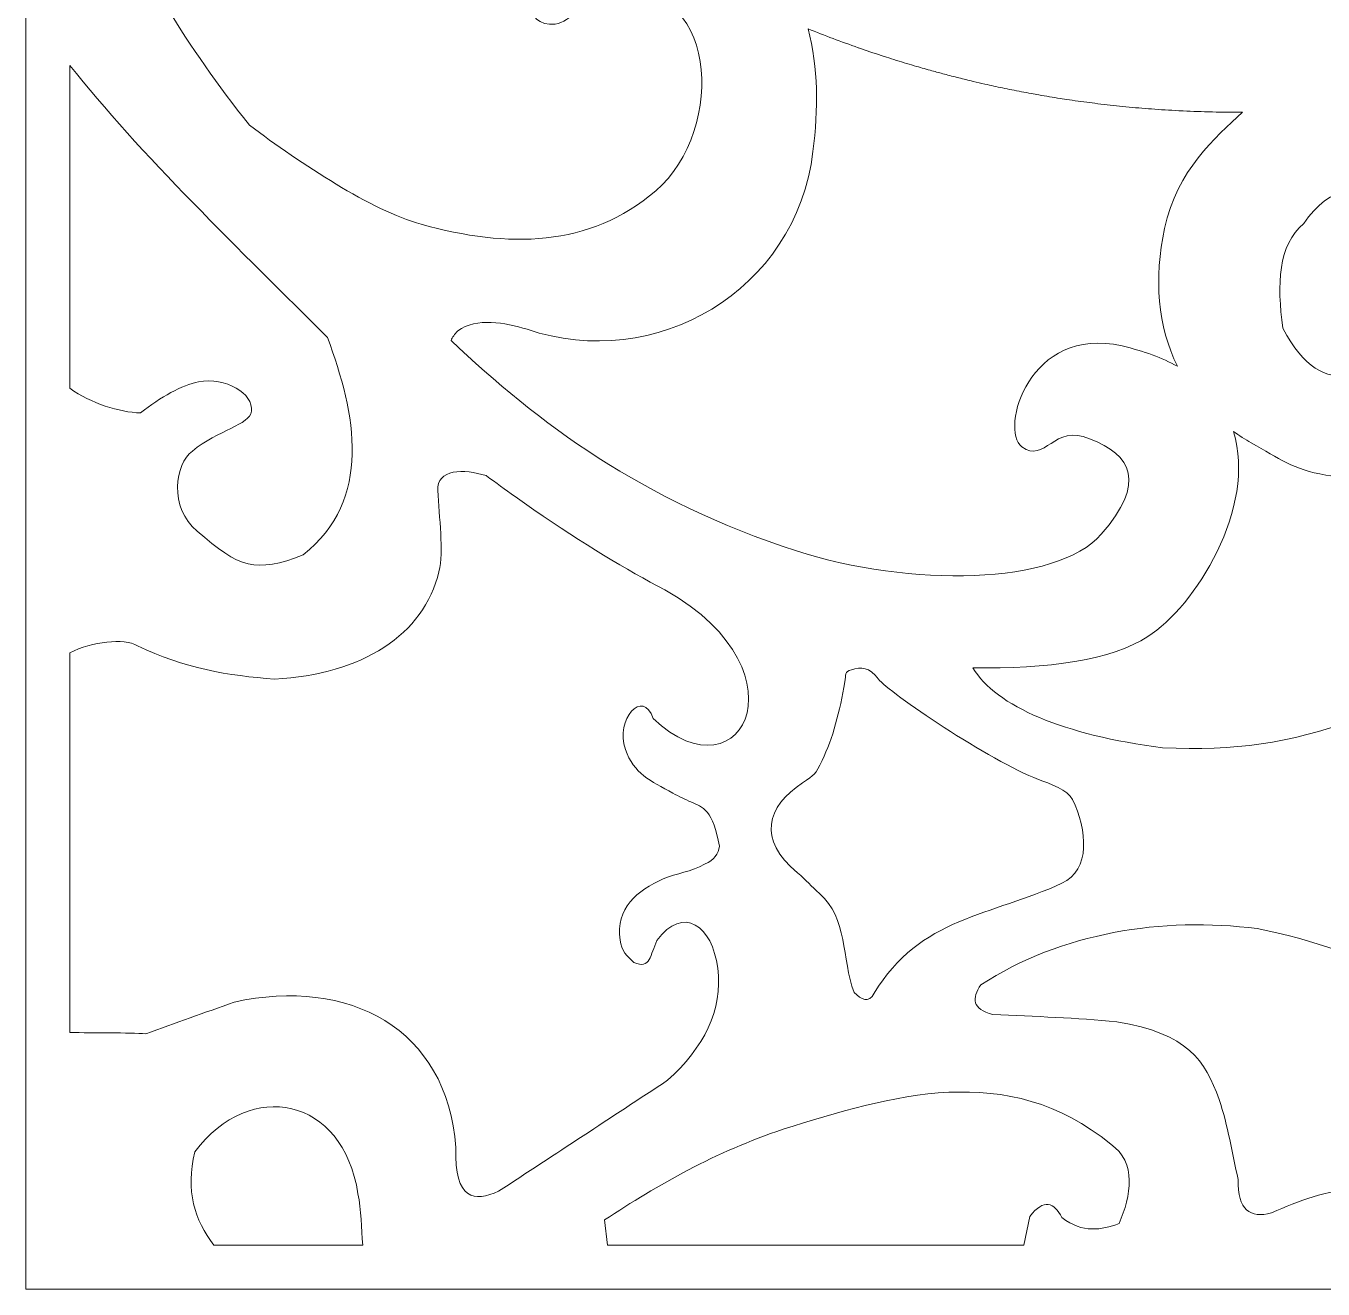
# Model space of a CAD drawing. Header units: centimetres. Extents: x -9.3 to 9.5, y -2.9 to 13.8.
# Drawn here: x -9.318 to -4.659, y -2.944 to 1.594 of the extents above; entities that cross this region are included whole.
import ezdxf

# ---------------------------------------------------------------- set-up
doc = ezdxf.new("R2010")
doc.units = ezdxf.units.CM
doc.header["$MEASUREMENT"] = 0
doc.layers.add('layer 1', color=7, linetype='Continuous')

msp = doc.modelspace()

# ---------------------------------------------------------------- linework, layer by layer
at = {"layer": 'layer 1', "color": 250, "lineweight": 9}
for points, knots in [([(-9.31831, 13.75701), (-9.31831, 13.75701), (-9.1604, 13.75701), (-9.1604, 13.75701), (-9.1604, 13.75701), (-9.1604, 13.75701), (-0.64637, 13.75701), (-0.64637, 13.75701), (-0.64637, 13.75701), (-0.64637, 13.75701), (-0.48846, 13.75701), (-0.48846, 13.75701), (-0.48846, 13.75701), (-0.48846, 13.75701), (-0.48846, 13.59915), (-0.48846, 13.59915), (-0.48846, 13.59915), (-0.48846, 13.59915), (-0.48846, -2.78594), (-0.48846, -2.78594), (-0.48846, -2.78594), (-0.48846, -2.78594), (-0.48846, -2.9438), (-0.48846, -2.9438), (-0.48846, -2.9438), (-0.48846, -2.9438), (-0.64637, -2.9438), (-0.64637, -2.9438), (-0.64637, -2.9438), (-0.64637, -2.9438), (-9.1604, -2.9438), (-9.1604, -2.9438), (-9.1604, -2.9438), (-9.1604, -2.9438), (-9.31831, -2.9438), (-9.31831, -2.9438), (-9.31831, -2.9438), (-9.31831, -2.9438), (-9.31831, -2.78594), (-9.31831, -2.78594), (-9.31831, -2.78594), (-9.31831, -2.78594), (-9.31831, 4.65436), (-9.31831, 4.65436), (-9.31831, 4.65436), (-9.31831, 4.65436), (-9.31831, 6.15887), (-9.31831, 6.15887), (-9.31831, 6.15887), (-9.31831, 6.15887), (-9.31831, 13.59915), (-9.31831, 13.59915), (-9.31831, 13.59915), (-9.31831, 13.59915), (-9.31831, 13.75701), (-9.31831, 13.75701)], [0, 0, 0, 0, 0.0666667, 0.0666667, 0.0666667, 0.0666667, 0.1333333, 0.1333333, 0.1333333, 0.1333333, 0.2, 0.2, 0.2, 0.2, 0.2666667, 0.2666667, 0.2666667, 0.2666667, 0.3333333, 0.3333333, 0.3333333, 0.3333333, 0.4, 0.4, 0.4, 0.4, 0.4666667, 0.4666667, 0.4666667, 0.4666667, 0.5333333, 0.5333333, 0.5333333, 0.5333333, 0.6, 0.6, 0.6, 0.6, 0.6666667, 0.6666667, 0.6666667, 0.6666667, 0.7333333, 0.7333333, 0.7333333, 0.7333333, 0.8, 0.8, 0.8, 0.8, 0.8666667, 0.8666667, 0.8666667, 0.8666667, 1, 1, 1, 1]), ([(-7.92604, 2.54051), (-7.92604, 2.54051), (-7.91667, 2.53099), (-7.91667, 2.53099), (-7.91667, 2.53099), (-7.91667, 2.53099), (-7.90729, 2.52147), (-7.90729, 2.52147), (-7.90729, 2.52147), (-7.88876, 2.50245), (-7.86996, 2.48358), (-7.85085, 2.46491), (-7.85085, 2.46491), (-7.85085, 2.46491), (-7.84123, 2.45556), (-7.84123, 2.45556), (-7.84123, 2.45556), (-7.84123, 2.45556), (-7.83177, 2.44628), (-7.83177, 2.44628), (-7.83177, 2.44628), (-7.81452, 2.42945), (-7.79706, 2.41273), (-7.7792, 2.39621), (-7.7792, 2.39621), (-7.7792, 2.39621), (-7.76171, 2.37995), (-7.76171, 2.37995), (-7.76171, 2.37995), (-7.74518, 2.36465), (-7.72853, 2.34943), (-7.71172, 2.3344), (-7.71172, 2.3344), (-7.70267, 2.32623), (-7.69345, 2.31811), (-7.68428, 2.31003), (-7.68428, 2.31003), (-7.66969, 2.29707), (-7.65479, 2.28422), (-7.63979, 2.27148), (-7.63979, 2.27148), (-7.62739, 2.26087), (-7.6149, 2.2503), (-7.60241, 2.23983), (-7.60241, 2.23983), (-7.59179, 2.23099), (-7.5812, 2.22218), (-7.57057, 2.21345), (-7.57057, 2.21345), (-7.55409, 2.2), (-7.53749, 2.18665), (-7.52088, 2.17345), (-7.52088, 2.17345), (-7.52088, 2.17345), (-7.4972, 2.15482), (-7.4972, 2.15482), (-7.4972, 2.15482), (-7.478, 2.13984), (-7.45868, 2.12505), (-7.43933, 2.1104), (-7.43933, 2.1104), (-7.43933, 2.1104), (-7.42078, 2.09654), (-7.42078, 2.09654), (-7.42078, 2.09654), (-7.39993, 2.08113), (-7.3792, 2.06595), (-7.35819, 2.05092), (-7.35819, 2.05092), (-7.35819, 2.05092), (-7.34093, 2.03859), (-7.34093, 2.03859), (-7.34093, 2.03859), (-7.31979, 2.02367), (-7.29859, 2.00899), (-7.27717, 1.99445), (-7.27717, 1.99445), (-7.27717, 1.99445), (-7.27386, 1.99218), (-7.27386, 1.99218), (-7.27386, 1.99218), (-7.32881, 1.9624), (-7.37645, 1.91939), (-7.41953, 1.86794), (-7.41953, 1.86794), (-7.46919, 1.79305), (-7.49384, 1.73556), (-7.50047, 1.69339), (-7.50047, 1.69339), (-7.51161, 1.62315), (-7.47287, 1.5955), (-7.41682, 1.60084), (-7.41682, 1.60084), (-7.36142, 1.60614), (-7.31326, 1.68762), (-7.23119, 1.70495), (-7.23119, 1.70495), (-6.82509, 1.79081), (-6.80217, 1.21748), (-7.05574, 1.00155), (-7.05574, 1.00155), (-7.29528, 0.79766), (-7.58516, 0.79455), (-7.89877, 0.88145), (-7.89877, 0.88145), (-8.07765, 0.93102), (-8.32949, 1.09851), (-8.51532, 1.23722), (-8.51532, 1.23722), (-8.74649, 1.5277), (-8.90162, 1.79343), (-9.00988, 2.0438), (-9.00988, 2.0438), (-8.91217, 2.10896), (-8.78512, 2.08588), (-8.64758, 2.03093), (-8.64758, 2.03093), (-8.51835, 1.96503), (-8.40182, 1.98379), (-8.28382, 1.99232), (-8.28382, 1.99232), (-8.13843, 2.01054), (-8.03208, 2.08489), (-7.97793, 2.21751), (-7.97793, 2.21751), (-7.93179, 2.33784), (-7.91752, 2.43278), (-7.92604, 2.54051)], [0, 0, 0, 0, 0.030303, 0.030303, 0.030303, 0.030303, 0.0606061, 0.0606061, 0.0606061, 0.0606061, 0.0909091, 0.0909091, 0.0909091, 0.0909091, 0.1212121, 0.1212121, 0.1212121, 0.1212121, 0.1515152, 0.1515152, 0.1515152, 0.1515152, 0.1818182, 0.1818182, 0.1818182, 0.1818182, 0.2121212, 0.2121212, 0.2121212, 0.2121212, 0.2424242, 0.2424242, 0.2424242, 0.2424242, 0.2727273, 0.2727273, 0.2727273, 0.2727273, 0.3030303, 0.3030303, 0.3030303, 0.3030303, 0.3333333, 0.3333333, 0.3333333, 0.3333333, 0.3636364, 0.3636364, 0.3636364, 0.3636364, 0.3939394, 0.3939394, 0.3939394, 0.3939394, 0.4242424, 0.4242424, 0.4242424, 0.4242424, 0.4545455, 0.4545455, 0.4545455, 0.4545455, 0.4848485, 0.4848485, 0.4848485, 0.4848485, 0.5151515, 0.5151515, 0.5151515, 0.5151515, 0.5454545, 0.5454545, 0.5454545, 0.5454545, 0.5757576, 0.5757576, 0.5757576, 0.5757576, 0.6060606, 0.6060606, 0.6060606, 0.6060606, 0.6363636, 0.6363636, 0.6363636, 0.6363636, 0.6666667, 0.6666667, 0.6666667, 0.6666667, 0.6969697, 0.6969697, 0.6969697, 0.6969697, 0.7272727, 0.7272727, 0.7272727, 0.7272727, 0.7575758, 0.7575758, 0.7575758, 0.7575758, 0.7878788, 0.7878788, 0.7878788, 0.7878788, 0.8181818, 0.8181818, 0.8181818, 0.8181818, 0.8484848, 0.8484848, 0.8484848, 0.8484848, 0.8787879, 0.8787879, 0.8787879, 0.8787879, 0.9090909, 0.9090909, 0.9090909, 0.9090909, 0.9393939, 0.9393939, 0.9393939, 0.9393939, 1, 1, 1, 1]), ([(-4.96331, 1.28397), (-4.96331, 1.28397), (-4.96307, 1.28397), (-4.96307, 1.28397), (-4.96307, 1.28397), (-4.96307, 1.28397), (-4.96279, 1.28397), (-4.96279, 1.28397), (-4.96279, 1.28397), (-4.96279, 1.28397), (-4.96251, 1.28397), (-4.96251, 1.28397), (-4.96251, 1.28397), (-4.96251, 1.28397), (-4.96235, 1.28397), (-4.96235, 1.28397), (-4.96235, 1.28397), (-4.96235, 1.28397), (-4.96206, 1.28397), (-4.96206, 1.28397), (-4.96206, 1.28397), (-4.96206, 1.28397), (-4.95536, 1.28406), (-4.95536, 1.28406), (-4.95536, 1.28406), (-4.95536, 1.28406), (-4.9551, 1.28406), (-4.9551, 1.28406), (-4.9551, 1.28406), (-4.9551, 1.28406), (-4.95495, 1.28406), (-4.95495, 1.28406), (-4.95495, 1.28406), (-4.95495, 1.28406), (-4.95471, 1.28406), (-4.95471, 1.28406), (-4.95471, 1.28406), (-4.95471, 1.28406), (-4.95447, 1.28406), (-4.95447, 1.28406), (-4.95447, 1.28406), (-4.95447, 1.28406), (-4.95155, 1.28411), (-4.95155, 1.28411), (-4.95155, 1.28411), (-4.95155, 1.28411), (-4.95127, 1.28411), (-4.95127, 1.28411), (-4.95127, 1.28411), (-4.95127, 1.28411), (-4.95106, 1.28411), (-4.95106, 1.28411), (-4.95106, 1.28411), (-4.95106, 1.28411), (-4.95082, 1.28411), (-4.95082, 1.28411), (-4.95082, 1.28411), (-4.95082, 1.28411), (-4.95062, 1.28411), (-4.95062, 1.28411), (-4.95062, 1.28411), (-4.95062, 1.28411), (-4.94966, 1.28412), (-4.94966, 1.28412), (-4.94966, 1.28412), (-4.94966, 1.28412), (-4.94942, 1.28412), (-4.94942, 1.28412), (-4.94942, 1.28412), (-4.94942, 1.28412), (-4.94772, 1.28416), (-4.94772, 1.28416), (-4.94772, 1.28416), (-4.94772, 1.28416), (-4.94764, 1.28416), (-4.94764, 1.28416), (-4.94764, 1.28416), (-5.04587, 1.19209), (-5.18264, 1.0769), (-5.22787, 0.86657), (-5.22787, 0.86657), (-5.2667, 0.68525), (-5.25194, 0.51433), (-5.18192, 0.37139), (-5.18192, 0.37139), (-5.23603, 0.40127), (-5.30165, 0.42601), (-5.38029, 0.44419), (-5.38029, 0.44419), (-5.71358, 0.52121), (-5.82174, 0.14412), (-5.7404, 0.08203), (-5.7404, 0.08203), (-5.65886, 0.01994), (-5.6235, 0.16767), (-5.49803, 0.11052), (-5.49803, 0.11052), (-5.34396, 0.05358), (-5.29357, -0.04685), (-5.45528, -0.23189), (-5.45528, -0.23189), (-5.61687, -0.41694), (-6.14498, -0.42281), (-6.55038, -0.29163), (-6.55038, -0.29163), (-7.10551, -0.11192), (-7.48013, 0.16802), (-7.79084, 0.46443), (-7.79084, 0.46443), (-7.78615, 0.47513), (-7.77876, 0.48617), (-7.76724, 0.49825), (-7.76724, 0.49825), (-7.69931, 0.54748), (-7.59793, 0.52803), (-7.51788, 0.50401), (-7.51788, 0.50401), (-7.05836, 0.34869), (-6.55038, 0.64078), (-6.49095, 1.14309), (-6.49095, 1.14309), (-6.47136, 1.29688), (-6.47232, 1.44219), (-6.50841, 1.5837), (-6.50841, 1.5837), (-6.44908, 1.5597), (-6.389, 1.53703), (-6.32838, 1.51575), (-6.32838, 1.51575), (-6.32838, 1.51575), (-6.32688, 1.51525), (-6.32688, 1.51525), (-6.32688, 1.51525), (-6.29998, 1.50581), (-6.27286, 1.4966), (-6.24555, 1.4877), (-6.24555, 1.4877), (-6.24555, 1.4877), (-6.22711, 1.4817), (-6.22711, 1.4817), (-6.22711, 1.4817), (-6.20307, 1.47395), (-6.17887, 1.46641), (-6.15459, 1.4591), (-6.15459, 1.4591), (-6.14263, 1.4555), (-6.13076, 1.4519), (-6.11879, 1.44841), (-6.11879, 1.44841), (-6.1004, 1.44306), (-6.08201, 1.43785), (-6.06355, 1.43275), (-6.06355, 1.43275), (-6.04868, 1.42865), (-6.03384, 1.42462), (-6.0189, 1.42067), (-6.0189, 1.42067), (-6.00164, 1.4161), (-5.98426, 1.41164), (-5.96693, 1.40729), (-5.96693, 1.40729), (-5.94985, 1.40302), (-5.93283, 1.39886), (-5.91573, 1.3948), (-5.91573, 1.3948), (-5.90151, 1.39142), (-5.88737, 1.38814), (-5.87306, 1.38492), (-5.87306, 1.38492), (-5.85197, 1.38017), (-5.83088, 1.37557), (-5.80979, 1.37115), (-5.80979, 1.37115), (-5.79879, 1.36888), (-5.78788, 1.36667), (-5.77697, 1.36448), (-5.77697, 1.36448), (-5.75358, 1.35979), (-5.73018, 1.35527), (-5.70658, 1.35098), (-5.70658, 1.35098), (-5.6977, 1.34932), (-5.6886, 1.34773), (-5.67972, 1.34615), (-5.67972, 1.34615), (-5.65389, 1.34163), (-5.62811, 1.33737), (-5.60233, 1.33333), (-5.60233, 1.33333), (-5.60233, 1.33333), (-5.57998, 1.3299), (-5.57998, 1.3299), (-5.57998, 1.3299), (-5.55239, 1.32577), (-5.52474, 1.32188), (-5.49702, 1.31828), (-5.49702, 1.31828), (-5.49702, 1.31828), (-5.4786, 1.31596), (-5.4786, 1.31596), (-5.4786, 1.31596), (-5.44914, 1.31227), (-5.41953, 1.30886), (-5.38966, 1.3058), (-5.38966, 1.3058), (-5.38966, 1.3058), (-5.37831, 1.30466), (-5.37831, 1.30466), (-5.37831, 1.30466), (-5.34751, 1.30158), (-5.31676, 1.29884), (-5.28585, 1.29644), (-5.28585, 1.29644), (-5.28585, 1.29644), (-5.2749, 1.2956), (-5.2749, 1.2956), (-5.2749, 1.2956), (-5.24241, 1.29317), (-5.20984, 1.2911), (-5.17715, 1.28943), (-5.17715, 1.28943), (-5.17715, 1.28943), (-5.1738, 1.28925), (-5.1738, 1.28925), (-5.1738, 1.28925), (-5.13961, 1.28752), (-5.10539, 1.28624), (-5.07116, 1.28536), (-5.07116, 1.28536), (-5.07116, 1.28536), (-5.06834, 1.28528), (-5.06834, 1.28528), (-5.06834, 1.28528), (-5.03342, 1.28441), (-4.99844, 1.28397), (-4.96331, 1.28397)], [0, 0, 0, 0, 0.0166667, 0.0166667, 0.0166667, 0.0166667, 0.0333333, 0.0333333, 0.0333333, 0.0333333, 0.05, 0.05, 0.05, 0.05, 0.0666667, 0.0666667, 0.0666667, 0.0666667, 0.0833333, 0.0833333, 0.0833333, 0.0833333, 0.1, 0.1, 0.1, 0.1, 0.1166667, 0.1166667, 0.1166667, 0.1166667, 0.1333333, 0.1333333, 0.1333333, 0.1333333, 0.15, 0.15, 0.15, 0.15, 0.1666667, 0.1666667, 0.1666667, 0.1666667, 0.1833333, 0.1833333, 0.1833333, 0.1833333, 0.2, 0.2, 0.2, 0.2, 0.2166667, 0.2166667, 0.2166667, 0.2166667, 0.2333333, 0.2333333, 0.2333333, 0.2333333, 0.25, 0.25, 0.25, 0.25, 0.2666667, 0.2666667, 0.2666667, 0.2666667, 0.2833333, 0.2833333, 0.2833333, 0.2833333, 0.3, 0.3, 0.3, 0.3, 0.3166667, 0.3166667, 0.3166667, 0.3166667, 0.3333333, 0.3333333, 0.3333333, 0.3333333, 0.35, 0.35, 0.35, 0.35, 0.3666667, 0.3666667, 0.3666667, 0.3666667, 0.3833333, 0.3833333, 0.3833333, 0.3833333, 0.4, 0.4, 0.4, 0.4, 0.4166667, 0.4166667, 0.4166667, 0.4166667, 0.4333333, 0.4333333, 0.4333333, 0.4333333, 0.45, 0.45, 0.45, 0.45, 0.4666667, 0.4666667, 0.4666667, 0.4666667, 0.4833333, 0.4833333, 0.4833333, 0.4833333, 0.5, 0.5, 0.5, 0.5, 0.5166667, 0.5166667, 0.5166667, 0.5166667, 0.5333333, 0.5333333, 0.5333333, 0.5333333, 0.55, 0.55, 0.55, 0.55, 0.5666667, 0.5666667, 0.5666667, 0.5666667, 0.5833333, 0.5833333, 0.5833333, 0.5833333, 0.6, 0.6, 0.6, 0.6, 0.6166667, 0.6166667, 0.6166667, 0.6166667, 0.6333333, 0.6333333, 0.6333333, 0.6333333, 0.65, 0.65, 0.65, 0.65, 0.6666667, 0.6666667, 0.6666667, 0.6666667, 0.6833333, 0.6833333, 0.6833333, 0.6833333, 0.7, 0.7, 0.7, 0.7, 0.7166667, 0.7166667, 0.7166667, 0.7166667, 0.7333333, 0.7333333, 0.7333333, 0.7333333, 0.75, 0.75, 0.75, 0.75, 0.7666667, 0.7666667, 0.7666667, 0.7666667, 0.7833333, 0.7833333, 0.7833333, 0.7833333, 0.8, 0.8, 0.8, 0.8, 0.8166667, 0.8166667, 0.8166667, 0.8166667, 0.8333333, 0.8333333, 0.8333333, 0.8333333, 0.85, 0.85, 0.85, 0.85, 0.8666667, 0.8666667, 0.8666667, 0.8666667, 0.8833333, 0.8833333, 0.8833333, 0.8833333, 0.9, 0.9, 0.9, 0.9, 0.9166667, 0.9166667, 0.9166667, 0.9166667, 0.9333333, 0.9333333, 0.9333333, 0.9333333, 0.95, 0.95, 0.95, 0.95, 0.9666667, 0.9666667, 0.9666667, 0.9666667, 1, 1, 1, 1]), ([(-9.1604, 1.45209), (-9.1604, 1.45209), (-9.1604, 0.29219), (-9.1604, 0.29219), (-9.1604, 0.29219), (-9.08439, 0.23711), (-8.98305, 0.20634), (-8.90647, 0.20379), (-8.90647, 0.20379), (-8.83486, 0.26082), (-8.7568, 0.304), (-8.69861, 0.315), (-8.69861, 0.315), (-8.60035, 0.33356), (-8.49996, 0.27282), (-8.50812, 0.20944), (-8.50812, 0.20944), (-8.5146, 0.16015), (-8.62729, 0.14309), (-8.72023, 0.06653), (-8.72023, 0.06653), (-8.78307, 0.02291), (-8.80517, -0.13792), (-8.70315, -0.22084), (-8.70315, -0.22084), (-8.55274, -0.35343), (-8.49305, -0.37236), (-8.32234, -0.30662), (-8.32234, -0.30662), (-8.07128, -0.10616), (-8.13309, 0.19891), (-8.23529, 0.47518), (-8.23529, 0.47518), (-8.53605, 0.7748), (-8.91564, 1.14105), (-9.1604, 1.45209)], [0, 0, 0, 0, 0.1, 0.1, 0.1, 0.1, 0.2, 0.2, 0.2, 0.2, 0.3, 0.3, 0.3, 0.3, 0.4, 0.4, 0.4, 0.4, 0.5, 0.5, 0.5, 0.5, 0.6, 0.6, 0.6, 0.6, 0.7, 0.7, 0.7, 0.7, 0.8, 0.8, 0.8, 0.8, 1, 1, 1, 1]), ([(-5.91659, -0.71176), (-5.65171, -0.71809), (-5.41277, -0.68265), (-5.28844, -0.59974), (-5.28844, -0.59974), (-5.11852, -0.49299), (-4.89523, -0.13714), (-4.98069, 0.13695), (-4.98069, 0.13695), (-4.96028, 0.12252), (-4.93875, 0.10888), (-4.91619, 0.09613), (-4.91619, 0.09613), (-4.81424, 0.03876), (-4.76805, 0.00084), (-4.64821, -0.01948), (-4.64821, -0.01948), (-4.55616, -0.0351), (-4.47563, -0.01599), (-4.42628, 0.01707), (-4.42628, 0.01707), (-4.34159, 0.07366), (-4.26126, 0.13052), (-4.23581, 0.24452), (-4.23581, 0.24452), (-4.18157, 0.38818), (-4.26356, 0.60442), (-4.37489, 0.46326), (-4.37489, 0.46326), (-4.40423, 0.43545), (-4.43356, 0.4076), (-4.46294, 0.37979), (-4.46294, 0.37979), (-4.49636, 0.34809), (-4.5168, 0.33939), (-4.56465, 0.33535), (-4.56465, 0.33535), (-4.64748, 0.32837), (-4.72802, 0.36329), (-4.80289, 0.5083), (-4.80289, 0.5083), (-4.82427, 0.66596), (-4.82083, 0.80607), (-4.72781, 0.8836), (-4.72781, 0.8836), (-4.63753, 1.02263), (-4.50711, 1.03106), (-4.37061, 1.02084), (-4.37061, 1.02084), (-4.18877, 1.02299), (-4.04398, 0.94149), (-3.95351, 0.73777), (-3.95351, 0.73777), (-3.86345, 0.54432), (-3.84765, 0.39084), (-3.85516, 0.04738), (-3.85516, 0.04738), (-3.85721, -0.04238), (-3.88275, -0.18048), (-3.9211, -0.2673), (-3.9211, -0.2673), (-4.0332, -0.52198), (-4.21087, -0.7415), (-4.54395, -0.89852), (-4.54395, -0.89852), (-4.78398, -0.98457), (-4.97225, -1.0104), (-5.23505, -0.99924), (-5.23505, -0.99924), (-5.58915, -0.95363), (-5.8329, -0.85164), (-5.91659, -0.71176)], [0, 0, 0, 0, 0.0526316, 0.0526316, 0.0526316, 0.0526316, 0.1052632, 0.1052632, 0.1052632, 0.1052632, 0.1578947, 0.1578947, 0.1578947, 0.1578947, 0.2105263, 0.2105263, 0.2105263, 0.2105263, 0.2631579, 0.2631579, 0.2631579, 0.2631579, 0.3157895, 0.3157895, 0.3157895, 0.3157895, 0.3684211, 0.3684211, 0.3684211, 0.3684211, 0.4210526, 0.4210526, 0.4210526, 0.4210526, 0.4736842, 0.4736842, 0.4736842, 0.4736842, 0.5263158, 0.5263158, 0.5263158, 0.5263158, 0.5789474, 0.5789474, 0.5789474, 0.5789474, 0.6315789, 0.6315789, 0.6315789, 0.6315789, 0.6842105, 0.6842105, 0.6842105, 0.6842105, 0.7368421, 0.7368421, 0.7368421, 0.7368421, 0.7894737, 0.7894737, 0.7894737, 0.7894737, 0.8421053, 0.8421053, 0.8421053, 0.8421053, 0.8947368, 0.8947368, 0.8947368, 0.8947368, 1, 1, 1, 1]), ([(-9.1604, -0.6578), (-9.1604, -0.6578), (-9.1604, -2.02184), (-9.1604, -2.02184), (-9.1604, -2.02184), (-9.07732, -2.02409), (-8.94777, -2.02235), (-8.88732, -2.02655), (-8.88732, -2.02655), (-8.78165, -1.98866), (-8.67618, -1.95078), (-8.57051, -1.91289), (-8.57051, -1.91289), (-8.15815, -1.82248), (-7.8056, -2.00628), (-7.77387, -2.43501), (-7.77387, -2.43501), (-7.77863, -2.62732), (-7.70744, -2.62974), (-7.6206, -2.5927), (-7.6206, -2.5927), (-7.41795, -2.45975), (-7.21551, -2.32678), (-7.01302, -2.19382), (-7.01302, -2.19382), (-6.88359, -2.07553), (-6.81429, -1.94329), (-6.8332, -1.79064), (-6.8332, -1.79064), (-6.8522, -1.63979), (-6.95634, -1.56185), (-7.05145, -1.69199), (-7.05145, -1.69199), (-7.07541, -1.74174), (-7.07456, -1.79756), (-7.13393, -1.77028), (-7.13393, -1.77028), (-7.15878, -1.74995), (-7.18104, -1.72748), (-7.1831, -1.68985), (-7.1831, -1.68985), (-7.20261, -1.5763), (-7.12119, -1.51091), (-7.02854, -1.47029), (-7.02854, -1.47029), (-6.98017, -1.44911), (-6.92849, -1.44562), (-6.88025, -1.41749), (-6.88025, -1.41749), (-6.84484, -1.40251), (-6.83098, -1.37964), (-6.82678, -1.35316), (-6.82678, -1.35316), (-6.84893, -1.22593), (-6.88614, -1.20973), (-6.92958, -1.19404), (-6.92958, -1.19404), (-6.95046, -1.18479), (-6.97189, -1.17424), (-6.99411, -1.16213), (-6.99411, -1.16213), (-7.07593, -1.11774), (-7.13357, -1.09264), (-7.16492, -1.00521), (-7.16492, -1.00521), (-7.20375, -0.89657), (-7.1001, -0.78478), (-7.06543, -0.89423), (-7.06543, -0.89423), (-6.73869, -1.20316), (-6.48836, -0.69341), (-7.07528, -0.40385), (-7.07528, -0.40385), (-7.21764, -0.327), (-7.37718, -0.2276), (-7.56132, -0.09653), (-7.56132, -0.09653), (-7.56132, -0.09653), (-7.56301, -0.09534), (-7.56301, -0.09534), (-7.56301, -0.09534), (-7.59591, -0.07187), (-7.62964, -0.04737), (-7.66428, -0.02183), (-7.66428, -0.02183), (-7.66428, -0.02183), (-7.66493, -0.02137), (-7.66493, -0.02137), (-7.66493, -0.02137), (-7.74534, 0.0033), (-7.84288, 0.00305), (-7.83884, -0.07501), (-7.83884, -0.07501), (-7.83387, -0.17159), (-7.81666, -0.2924), (-7.83459, -0.36667), (-7.83459, -0.36667), (-7.88951, -0.5941), (-8.10975, -0.7358), (-8.42509, -0.75269), (-8.42509, -0.75269), (-8.58906, -0.74057), (-8.75297, -0.71342), (-8.91714, -0.63259), (-8.91714, -0.63259), (-8.96704, -0.60408), (-9.08015, -0.61783), (-9.1604, -0.6578)], [0, 0, 0, 0, 0.0357143, 0.0357143, 0.0357143, 0.0357143, 0.0714286, 0.0714286, 0.0714286, 0.0714286, 0.1071429, 0.1071429, 0.1071429, 0.1071429, 0.1428571, 0.1428571, 0.1428571, 0.1428571, 0.1785714, 0.1785714, 0.1785714, 0.1785714, 0.2142857, 0.2142857, 0.2142857, 0.2142857, 0.25, 0.25, 0.25, 0.25, 0.2857143, 0.2857143, 0.2857143, 0.2857143, 0.3214286, 0.3214286, 0.3214286, 0.3214286, 0.3571429, 0.3571429, 0.3571429, 0.3571429, 0.3928571, 0.3928571, 0.3928571, 0.3928571, 0.4285714, 0.4285714, 0.4285714, 0.4285714, 0.4642857, 0.4642857, 0.4642857, 0.4642857, 0.5, 0.5, 0.5, 0.5, 0.5357143, 0.5357143, 0.5357143, 0.5357143, 0.5714286, 0.5714286, 0.5714286, 0.5714286, 0.6071429, 0.6071429, 0.6071429, 0.6071429, 0.6428571, 0.6428571, 0.6428571, 0.6428571, 0.6785714, 0.6785714, 0.6785714, 0.6785714, 0.7142857, 0.7142857, 0.7142857, 0.7142857, 0.75, 0.75, 0.75, 0.75, 0.7857143, 0.7857143, 0.7857143, 0.7857143, 0.8214286, 0.8214286, 0.8214286, 0.8214286, 0.8571429, 0.8571429, 0.8571429, 0.8571429, 0.8928571, 0.8928571, 0.8928571, 0.8928571, 0.9285714, 0.9285714, 0.9285714, 0.9285714, 1, 1, 1, 1]), ([(-6.45781, -1.04467), (-6.41999, -0.96576), (-6.39421, -0.86842), (-6.37651, -0.76238), (-6.37651, -0.76238), (-6.37242, -0.7373), (-6.37825, -0.72627), (-6.35296, -0.71888), (-6.35296, -0.71888), (-6.31804, -0.70865), (-6.28918, -0.70789), (-6.25561, -0.75269), (-6.25561, -0.75269), (-6.22086, -0.79899), (-5.85286, -1.04846), (-5.6812, -1.11282), (-5.6812, -1.11282), (-5.64027, -1.12816), (-5.57469, -1.15108), (-5.55865, -1.1849), (-5.55865, -1.1849), (-5.5064, -1.29472), (-5.49205, -1.43789), (-5.59663, -1.48613), (-5.59663, -1.48613), (-5.84721, -1.60184), (-6.11001, -1.60893), (-6.2706, -1.88072), (-6.2706, -1.88072), (-6.29121, -1.91949), (-6.31698, -1.90299), (-6.34325, -1.87857), (-6.34325, -1.87857), (-6.38867, -1.75515), (-6.36516, -1.61158), (-6.4675, -1.5231), (-6.4675, -1.5231), (-6.49871, -1.49607), (-6.5133, -1.4761), (-6.54683, -1.44821), (-6.54683, -1.44821), (-6.69077, -1.32831), (-6.65807, -1.21164), (-6.52825, -1.12491), (-6.52825, -1.12491), (-6.48424, -1.09558), (-6.48339, -1.09768), (-6.45781, -1.04467)], [0, 0, 0, 0, 0.0769231, 0.0769231, 0.0769231, 0.0769231, 0.1538462, 0.1538462, 0.1538462, 0.1538462, 0.2307692, 0.2307692, 0.2307692, 0.2307692, 0.3076923, 0.3076923, 0.3076923, 0.3076923, 0.3846154, 0.3846154, 0.3846154, 0.3846154, 0.4615385, 0.4615385, 0.4615385, 0.4615385, 0.5384615, 0.5384615, 0.5384615, 0.5384615, 0.6153846, 0.6153846, 0.6153846, 0.6153846, 0.6923077, 0.6923077, 0.6923077, 0.6923077, 0.7692308, 0.7692308, 0.7692308, 0.7692308, 0.8461538, 0.8461538, 0.8461538, 0.8461538, 1, 1, 1, 1]), ([(-4.17265, -2.78594), (-4.17265, -2.78594), (-3.82195, -2.78594), (-3.82195, -2.78594), (-3.82195, -2.78594), (-3.82897, -2.60571), (-3.87039, -2.42553), (-3.94063, -2.24528), (-3.94063, -2.24528), (-4.16169, -1.90986), (-4.49126, -1.72723), (-4.89478, -1.6491), (-4.89478, -1.6491), (-5.23603, -1.605), (-5.59902, -1.6636), (-5.88757, -1.85069), (-5.88757, -1.85069), (-5.92071, -1.89897), (-5.92006, -1.93829), (-5.84477, -1.95793), (-5.84477, -1.95793), (-5.69394, -1.96438), (-5.54168, -1.96974), (-5.39972, -1.98366), (-5.39972, -1.98366), (-5.14233, -2.02511), (-5.08272, -2.12414), (-5.03176, -2.26244), (-5.03176, -2.26244), (-4.99927, -2.35823), (-4.98606, -2.45402), (-4.96328, -2.54981), (-4.96328, -2.54981), (-4.96574, -2.65974), (-4.9208, -2.69157), (-4.84338, -2.66991), (-4.84338, -2.66991), (-4.74502, -2.62625), (-4.64522, -2.58765), (-4.53543, -2.58413), (-4.53543, -2.58413), (-4.41659, -2.57575), (-4.32587, -2.61774), (-4.23581, -2.66132), (-4.23581, -2.66132), (-4.18949, -2.71978), (-4.17866, -2.75451), (-4.17265, -2.78594)], [0, 0, 0, 0, 0.0769231, 0.0769231, 0.0769231, 0.0769231, 0.1538462, 0.1538462, 0.1538462, 0.1538462, 0.2307692, 0.2307692, 0.2307692, 0.2307692, 0.3076923, 0.3076923, 0.3076923, 0.3076923, 0.3846154, 0.3846154, 0.3846154, 0.3846154, 0.4615385, 0.4615385, 0.4615385, 0.4615385, 0.5384615, 0.5384615, 0.5384615, 0.5384615, 0.6153846, 0.6153846, 0.6153846, 0.6153846, 0.6923077, 0.6923077, 0.6923077, 0.6923077, 0.7692308, 0.7692308, 0.7692308, 0.7692308, 0.8461538, 0.8461538, 0.8461538, 0.8461538, 1, 1, 1, 1]), ([(-7.2294, -2.78594), (-7.2294, -2.78594), (-5.73314, -2.78594), (-5.73314, -2.78594), (-5.73314, -2.78594), (-5.73314, -2.78594), (-5.7122, -2.68278), (-5.7122, -2.68278), (-5.7122, -2.68278), (-5.6608, -2.61665), (-5.62516, -2.63311), (-5.59663, -2.68707), (-5.59663, -2.68707), (-5.52094, -2.74448), (-5.45536, -2.73152), (-5.39119, -2.70851), (-5.39119, -2.70851), (-5.34837, -2.60917), (-5.32707, -2.48836), (-5.42122, -2.42328), (-5.42122, -2.42328), (-5.79091, -2.11893), (-6.21177, -2.24888), (-6.59791, -2.36968), (-6.59791, -2.36968), (-6.84242, -2.45115), (-7.04668, -2.56842), (-7.23971, -2.69564), (-7.23971, -2.69564), (-7.23971, -2.69564), (-7.2294, -2.78594), (-7.2294, -2.78594)], [0, 0, 0, 0, 0.1111111, 0.1111111, 0.1111111, 0.1111111, 0.2222222, 0.2222222, 0.2222222, 0.2222222, 0.3333333, 0.3333333, 0.3333333, 0.3333333, 0.4444444, 0.4444444, 0.4444444, 0.4444444, 0.5555556, 0.5555556, 0.5555556, 0.5555556, 0.6666667, 0.6666667, 0.6666667, 0.6666667, 0.7777778, 0.7777778, 0.7777778, 0.7777778, 1, 1, 1, 1]), ([(-8.64317, -2.78594), (-8.64317, -2.78594), (-8.10788, -2.78594), (-8.10788, -2.78594), (-8.10788, -2.78594), (-8.11395, -2.72448), (-8.11358, -2.66038), (-8.12558, -2.60127), (-8.12558, -2.60127), (-8.17892, -2.25328), (-8.51144, -2.18484), (-8.71186, -2.45116), (-8.71186, -2.45116), (-8.74533, -2.58995), (-8.71296, -2.69698), (-8.64317, -2.78594)], [0, 0, 0, 0, 0.2, 0.2, 0.2, 0.2, 0.4, 0.4, 0.4, 0.4, 0.6, 0.6, 0.6, 0.6, 1, 1, 1, 1])]:
    msp.add_open_spline(points, degree=3, knots=knots, dxfattribs=at)

doc.saveas('drawing.dxf')
